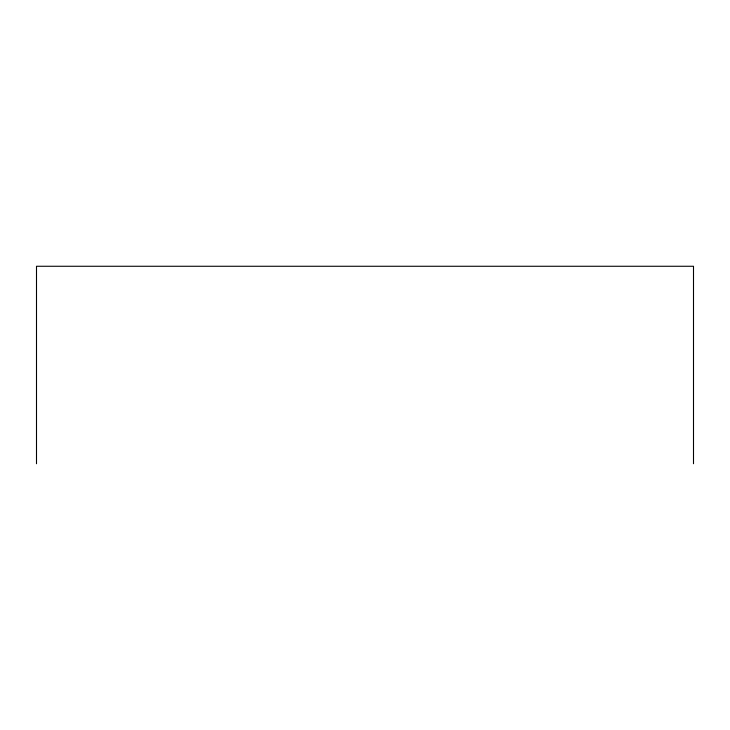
<?xml version="1.0" encoding="UTF-8"?>
<svg xmlns="http://www.w3.org/2000/svg" width="730" height="730" viewBox="0 0 730 730"><rect width="100%" height="100%" fill="white"/><g stroke="black" fill="none" stroke-linecap="round" stroke-linejoin="round"><path stroke-width="1.09" d="M693.5 463.732L693.5 266.267L36.5 266.267L36.5 463.732"/></g></svg>
